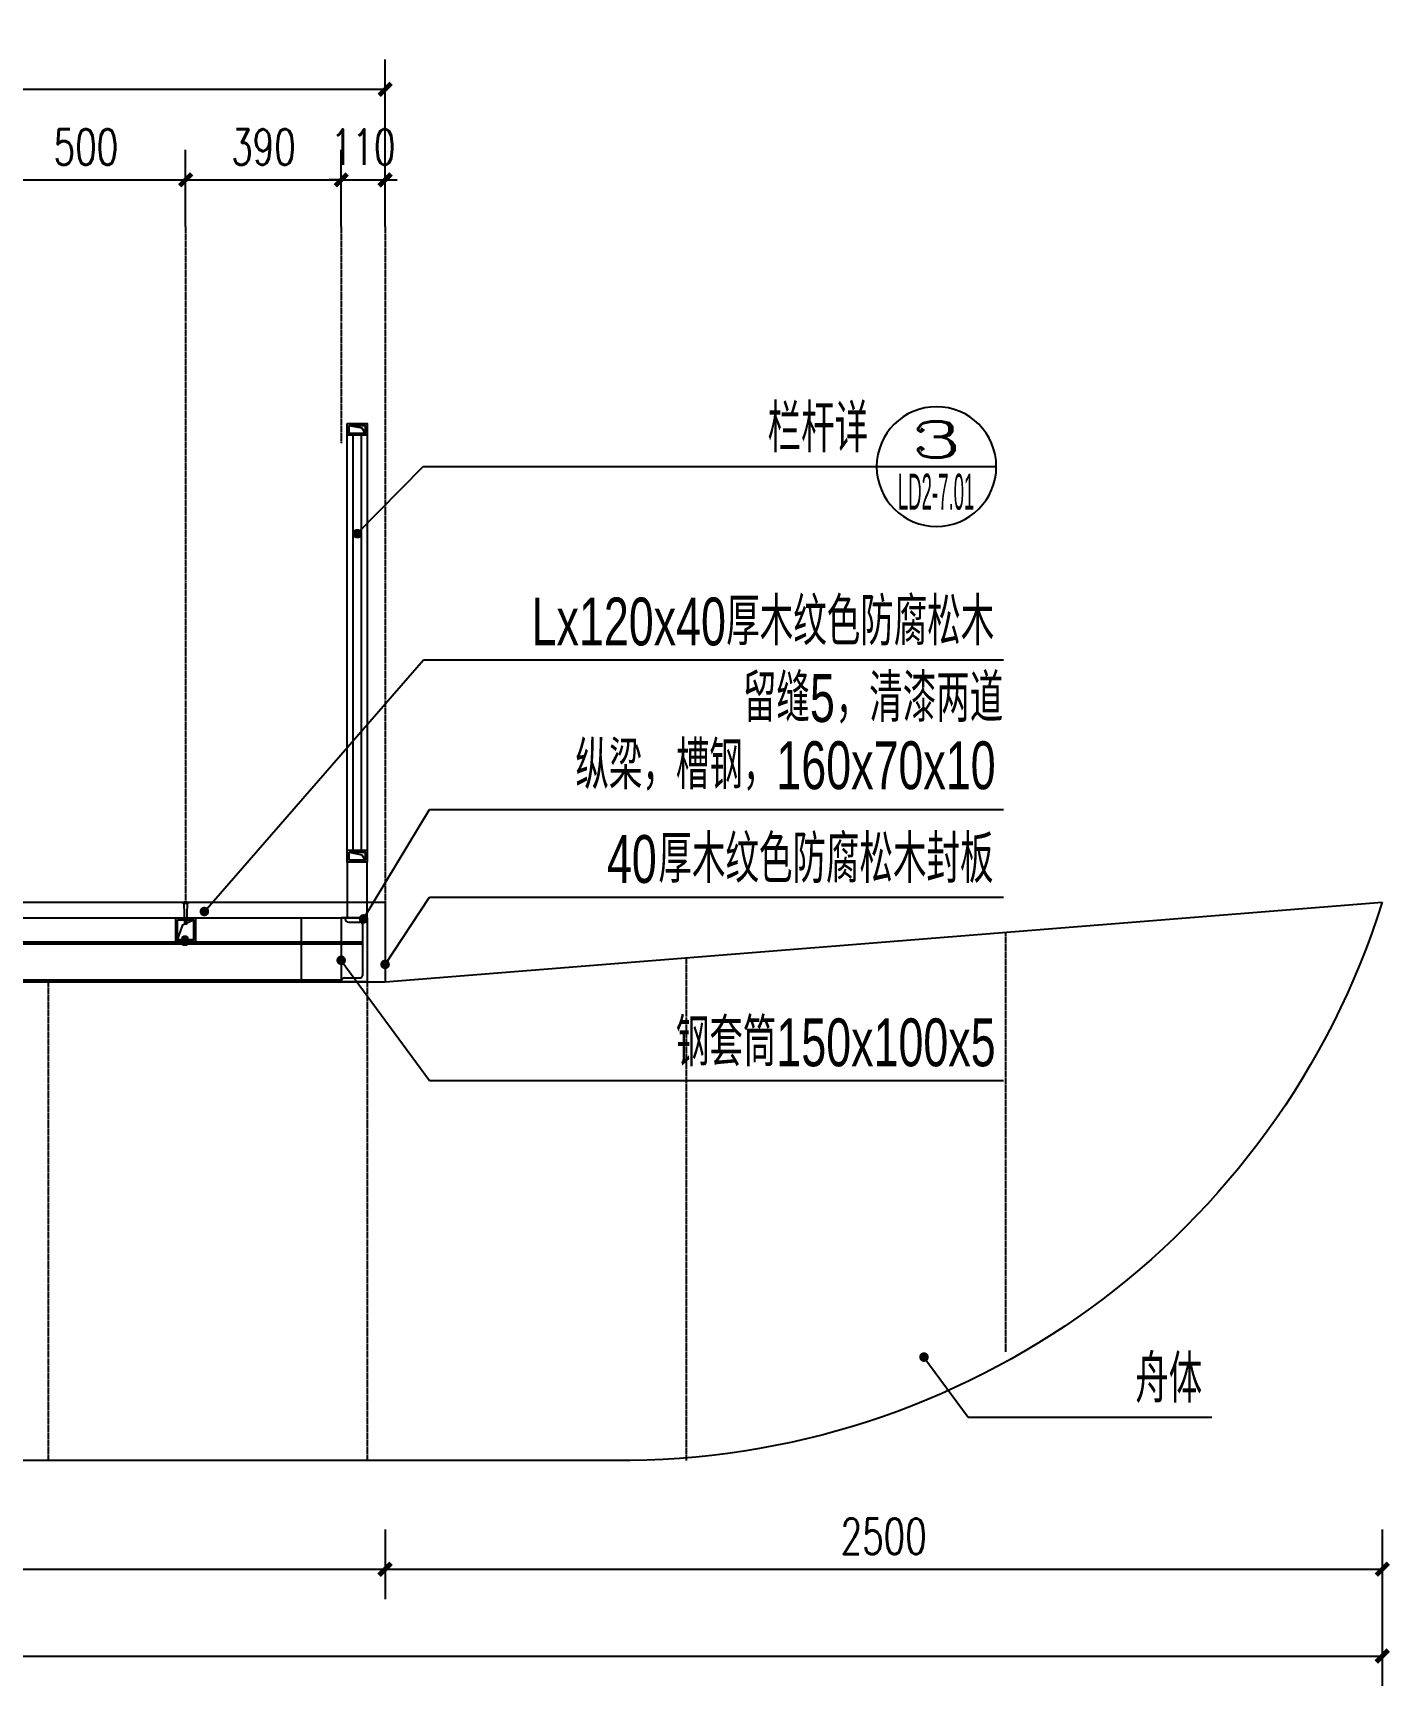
# Model space of a CAD drawing. Extents: x 1332 to 175445, y 256143 to 386027.
# Drawn here: x 84691 to 88092, y 278300 to 282444 of the extents above; entities that cross this region are included whole.
import ezdxf
from ezdxf.enums import TextEntityAlignment as Align

# ---------------------------------------------------------------- set-up
doc = ezdxf.new("R2010")
doc.units = 0
doc.header["$LTSCALE"] = 10
doc.header["$MEASUREMENT"] = 0
doc.linetypes.add('DASH', pattern=[0.35, 0.25, -0.1])
for name, color, linetype in [('0-立面细', 2, 'Continuous'), ('00-Palm-园建', 4, 'Continuous'), ('00-Palm-填充', 8, 'Continuous'), ('00-Palm-标注', 3, 'Continuous'), ('00-Palm-波打线', 11, 'Continuous'), ('00-园建', 4, 'Continuous'), ('DIM_LEAD', 3, 'Continuous'), ('PUB_DIM', 3, 'Continuous'), ('PUB_TEXT', 7, 'Continuous'), ('型钢', 6, 'Continuous')]:
    doc.layers.add(name, color=color, linetype=linetype)
doc.styles.add('_TCH_DIM_T3', font='SIMPLEX', dxfattribs={"width": 0.705882, "bigfont": 'GBCBIG'})
doc.styles.add('COMP', font='COMPLEX', dxfattribs={"bigfont": 'hztxt'})
doc.styles.add('PALMstyle', font='HAIWENRS', dxfattribs={"width": 0.7, "bigfont": 'HZTXT'})
doc.dimstyles.new('_TCH_ARCH&&30', dxfattribs={"dimtxt": 89.25, "dimasz": 30, "dimexe": 75, "dimexo": 90, "dimgap": 37.875, "dimtad": 1, "dimdec": 0, "dimrnd": 5, "dimzin": 0, "dimdsep": 46, "dimtxsty": '_TCH_DIM_T3', "dimblk": 'ARCHTICK', "dimcen": 0.09, "dimclrt": 7, "dimazin": 2, "dimtfac": 1, "dimtdec": 0, "dimtix": 1, "dimtmove": 2, "dimatfit": 3, "dimfxl": 0, "dimtolj": 1, "dimtzin": 0, "dimarcsym": 0})

# ---------------------------------------------------------------- blocks, each defined once
blk = doc.blocks.new('LG')
at = {"layer": '00-Palm-园建', "color": 8}
for points in [[(45, -55), (32, -17.1), (5, -5)], [(22.7, -52.1), (30.7, -52.1)], [(22.7, -52.8), (30.7, -52.8)], [(22.7, -61.4), (30.7, -61.4)], [(22.7, -62.1), (30.7, -62.1)]]:
    blk.add_lwpolyline(points, dxfattribs=at)
blk.add_lwpolyline([(45, -5), (5, -5), (5, -55), (45, -55)], close=True, dxfattribs=at)
at = {"layer": '00-Palm-波打线'}
for p, q in [((21, 40), (18.3, 40)), ((18.3, 40), (18.3, 36.3)), ((31.7, 40), (29, 40)), ((31.7, 40), (31.7, 36.3)), ((22.7, -47.4), (20, -47.4)), ((20, -47.4), (20, -51.2)), ((20, -66.7), (20, -63)), ((22.7, -66.7), (20, -66.7)), ((33.3, -47.4), (30.7, -47.4)), ((33.3, -66.7), (30.7, -66.7)), ((33.3, -47.4), (33.3, -51.2)), ((33.3, -66.7), (33.3, -63))]:
    blk.add_line(p, q, dxfattribs=at)
for points in [[(18.3, 36.3), (31.7, 36.3)], [(21, 40), (21, 38.9), (29, 38.9), (29, 40)], [(21, 40), (29, 40)], [(21, 36.3), (23, -15.6), (27, -15.6), (29, 36.3)], [(20, -51.2), (33.3, -51.2)], [(20, -63), (33.3, -63)], [(22.7, -47.4), (22.7, -46.4), (30.7, -46.4), (30.7, -47.4)], [(22.7, -47.4), (30.7, -47.4)], [(22.7, -63), (22.7, -51.2)], [(22.7, -66.7), (22.7, -67.8), (30.7, -67.8), (30.7, -66.7)], [(22.7, -66.7), (30.7, -66.7)], [(30.7, -51.2), (30.7, -63)]]:
    blk.add_lwpolyline(points, dxfattribs=at)
at = {"layer": '00-园建'}
blk.add_lwpolyline([(50, 0), (0, 0), (0, -60), (50, -60)], close=True, dxfattribs=at)
blk = doc.blocks.new('索引号')
at = {"color": 2}
blk.add_line((5, 0), (-5, 0), dxfattribs=at)
blk.add_circle((0, 0), 5, dxfattribs=at)
for tag, style, width, p, p2 in [('A', 'COMP', 1.695908, (-2.17, 0.77), (2.19, 0.77)), ('LD1.01', 'PALMstyle', 0.559608, (-3.16, -3.59), (3.23, -3.59))]:
    blk.add_attdef(tag, text='', height=3, dxfattribs=dict(style=style, width=width)).set_placement(p, p2, align=Align.FIT)
blk = doc.blocks.new('DGD')
at = {"layer": '00-Palm-填充', "linetype": 'ByBlock'}
for points in [[(108592.9, 7716.1), (108624.2, 7709.8), (108632.9, 7696.1)], [(108587.9, 6651.1), (108587.9, 7691.1)], [(108637.9, 7691.1), (108637.9, 6651.1)], [(108592.9, 6646.1), (108624.2, 6639.8), (108632.9, 6626.1)], [(108587.9, 6621.1), (108587.9, 6481.1)], [(108637.9, 6481.1), (108637.9, 6621.1)]]:
    blk.add_lwpolyline(points, dxfattribs=at)
at = {"layer": '00-园建'}
for points in [[(108587.9, 7721.1), (108637.9, 7721.1), (108637.9, 7691.1), (108587.9, 7691.1)], [(108592.9, 7716.1), (108632.9, 7716.1), (108632.9, 7696.1), (108592.9, 7696.1)], [(108587.9, 6651.1), (108637.9, 6651.1), (108637.9, 6621.1), (108587.9, 6621.1)], [(108592.9, 6646.1), (108632.9, 6646.1), (108632.9, 6626.1), (108592.9, 6626.1)]]:
    blk.add_lwpolyline(points, close=True, dxfattribs=at)
for points in [[(108602.9, 6651.1), (108602.9, 7691.1)], [(108622.9, 7691.1), (108622.9, 6651.1)]]:
    blk.add_lwpolyline(points, dxfattribs=at)
blk = doc.blocks.new('_ArchTick')
at = {"color": 0, "linetype": 'ByBlock', "const_width": 0.4}
blk.add_lwpolyline([(-0.5, -0.5), (0.5, 0.5)], dxfattribs=at)
blk = doc.blocks.new('*D97')
at = {"layer": 'Defpoints', "color": 0, "transparency": 16777216}
for p in [(80573.2, 278781.8), (85573.2, 278781.8), (85573.2, 278592.6)]:
    blk.add_point(p, dxfattribs=at)
at = {"layer": 'PUB_DIM', "color": 0, "lineweight": -2, "transparency": 16777216}
for p, q in [((80573.2, 278691.8), (80573.2, 278517.6)), ((85573.2, 278691.8), (85573.2, 278517.6)), ((80573.2, 278592.6), (85573.2, 278592.6))]:
    blk.add_line(p, q, dxfattribs=at)
at = {"layer": 'PUB_DIM', "color": 0, "lineweight": -2, "transparency": 16777216, "xscale": 30, "yscale": 30, "zscale": 30, "rotation": 180}
blk.add_blockref('_ArchTick', (80573.2, 278592.6), dxfattribs=at)
at = {"layer": 'PUB_DIM', "color": 0, "lineweight": -2, "transparency": 16777216, "xscale": 30, "yscale": 30, "zscale": 30}
blk.add_blockref('_ArchTick', (85573.2, 278592.6), dxfattribs=at)
at = {"layer": 'PUB_DIM', "color": 7, "transparency": 16777216, "insert": (83073.2, 278675.1), "char_height": 89.25, "attachment_point": 5, "style": '_TCH_DIM_T3'}
blk.add_mtext('\\A1;5000', dxfattribs=at)
blk = doc.blocks.new('*D98')
at = {"layer": 'Defpoints', "color": 0, "transparency": 16777216}
for p in [(85573.2, 278781.8), (88073.2, 278781.8), (88073.2, 278592.6)]:
    blk.add_point(p, dxfattribs=at)
at = {"layer": 'PUB_DIM', "color": 0, "lineweight": -2, "transparency": 16777216}
for p, q in [((85573.2, 278691.8), (85573.2, 278517.6)), ((88073.2, 278691.8), (88073.2, 278517.6)), ((85573.2, 278592.6), (88073.2, 278592.6))]:
    blk.add_line(p, q, dxfattribs=at)
at = {"layer": 'PUB_DIM', "color": 0, "lineweight": -2, "transparency": 16777216, "xscale": 30, "yscale": 30, "zscale": 30, "rotation": 180}
blk.add_blockref('_ArchTick', (85573.2, 278592.6), dxfattribs=at)
at = {"layer": 'PUB_DIM', "color": 0, "lineweight": -2, "transparency": 16777216, "xscale": 30, "yscale": 30, "zscale": 30}
blk.add_blockref('_ArchTick', (88073.2, 278592.6), dxfattribs=at)
at = {"layer": 'PUB_DIM', "color": 7, "transparency": 16777216, "insert": (86823.2, 278675.1), "char_height": 89.25, "attachment_point": 5, "style": '_TCH_DIM_T3'}
blk.add_mtext('\\A1;2500', dxfattribs=at)
blk = doc.blocks.new('*D151')
at = {"layer": 'Defpoints', "color": 0, "transparency": 16777216}
for p in [(78073.2, 278631.8), (88073.2, 278631.8), (88073.2, 278375)]:
    blk.add_point(p, dxfattribs=at)
at = {"layer": 'PUB_DIM', "color": 0, "lineweight": -2, "transparency": 16777216}
for p, q in [((78073.2, 278541.8), (78073.2, 278300)), ((88073.2, 278541.8), (88073.2, 278300)), ((78073.2, 278375), (88073.2, 278375))]:
    blk.add_line(p, q, dxfattribs=at)
at = {"layer": 'PUB_DIM', "color": 0, "lineweight": -2, "transparency": 16777216, "xscale": 30, "yscale": 30, "zscale": 30, "rotation": 180}
blk.add_blockref('_ArchTick', (78073.2, 278375), dxfattribs=at)
at = {"layer": 'PUB_DIM', "color": 0, "lineweight": -2, "transparency": 16777216, "xscale": 30, "yscale": 30, "zscale": 30}
blk.add_blockref('_ArchTick', (88073.2, 278375), dxfattribs=at)
at = {"layer": 'PUB_DIM', "color": 7, "transparency": 16777216, "insert": (83073.2, 278457.5), "char_height": 89.25, "attachment_point": 5, "style": '_TCH_DIM_T3'}
blk.add_mtext('\\A1;10000', dxfattribs=at)
blk = doc.blocks.new('*D227')
at = {"layer": 'Defpoints', "color": 0, "transparency": 16777216}
for p in [(85073.2, 282075.7), (84573.2, 281869.1), (85073.2, 281869.1)]:
    blk.add_point(p, dxfattribs=at)
at = {"layer": 'PUB_DIM', "color": 0, "lineweight": -2, "transparency": 16777216}
for p, q in [((84573.2, 281959.1), (84573.2, 282150.7)), ((85073.2, 281959.1), (85073.2, 282150.7)), ((84573.2, 282075.7), (85073.2, 282075.7))]:
    blk.add_line(p, q, dxfattribs=at)
at = {"layer": 'PUB_DIM', "color": 0, "lineweight": -2, "transparency": 16777216, "xscale": 30, "yscale": 30, "zscale": 30, "rotation": 180}
blk.add_blockref('_ArchTick', (84573.2, 282075.7), dxfattribs=at)
at = {"layer": 'PUB_DIM', "color": 0, "lineweight": -2, "transparency": 16777216, "xscale": 30, "yscale": 30, "zscale": 30}
blk.add_blockref('_ArchTick', (85073.2, 282075.7), dxfattribs=at)
at = {"layer": 'PUB_DIM', "color": 7, "transparency": 16777216, "insert": (84823.2, 282158.2), "char_height": 89.25, "attachment_point": 5, "style": '_TCH_DIM_T3'}
blk.add_mtext('\\A1;500', dxfattribs=at)
blk = doc.blocks.new('*D228')
at = {"layer": 'Defpoints', "color": 0, "transparency": 16777216}
for p in [(85463.2, 282075.7), (85073.2, 281869.1), (85463.2, 281869.1)]:
    blk.add_point(p, dxfattribs=at)
at = {"layer": 'PUB_DIM', "color": 0, "lineweight": -2, "transparency": 16777216}
for p, q in [((85073.2, 281959.1), (85073.2, 282150.7)), ((85463.2, 281959.1), (85463.2, 282150.7)), ((85073.2, 282075.7), (85463.2, 282075.7))]:
    blk.add_line(p, q, dxfattribs=at)
at = {"layer": 'PUB_DIM', "color": 0, "lineweight": -2, "transparency": 16777216, "xscale": 30, "yscale": 30, "zscale": 30, "rotation": 180}
blk.add_blockref('_ArchTick', (85073.2, 282075.7), dxfattribs=at)
at = {"layer": 'PUB_DIM', "color": 0, "lineweight": -2, "transparency": 16777216, "xscale": 30, "yscale": 30, "zscale": 30}
blk.add_blockref('_ArchTick', (85463.2, 282075.7), dxfattribs=at)
at = {"layer": 'PUB_DIM', "color": 7, "transparency": 16777216, "insert": (85268.2, 282158.2), "char_height": 89.25, "attachment_point": 5, "style": '_TCH_DIM_T3'}
blk.add_mtext('\\A1;390', dxfattribs=at)
blk = doc.blocks.new('*D229')
at = {"layer": 'Defpoints', "color": 0, "transparency": 16777216}
for p in [(85573.2, 282075.7), (85463.2, 281869.1), (85573.2, 281869.1)]:
    blk.add_point(p, dxfattribs=at)
at = {"layer": 'PUB_DIM', "color": 0, "lineweight": -2, "transparency": 16777216}
for p, q in [((85463.2, 281959.1), (85463.2, 282150.7)), ((85573.2, 281959.1), (85573.2, 282150.7)), ((85463.2, 282075.7), (85433.2, 282075.7)), ((85463.2, 282075.7), (85573.2, 282075.7)), ((85573.2, 282075.7), (85603.2, 282075.7))]:
    blk.add_line(p, q, dxfattribs=at)
at = {"layer": 'PUB_DIM', "color": 0, "lineweight": -2, "transparency": 16777216, "xscale": 30, "yscale": 30, "zscale": 30}
blk.add_blockref('_ArchTick', (85463.2, 282075.7), dxfattribs=at)
at = {"layer": 'PUB_DIM', "color": 0, "lineweight": -2, "transparency": 16777216, "xscale": 30, "yscale": 30, "zscale": 30, "rotation": 180}
blk.add_blockref('_ArchTick', (85573.2, 282075.7), dxfattribs=at)
at = {"layer": 'PUB_DIM', "color": 7, "transparency": 16777216, "insert": (85518.2, 282158.2), "char_height": 89.25, "attachment_point": 5, "style": '_TCH_DIM_T3'}
blk.add_mtext('\\A1;110', dxfattribs=at)
blk = doc.blocks.new('*D230')
at = {"layer": 'Defpoints', "color": 0, "transparency": 16777216}
for p in [(85573.2, 282302.8), (80573.2, 282030.6), (85573.2, 282030.6)]:
    blk.add_point(p, dxfattribs=at)
at = {"layer": 'PUB_DIM', "color": 0, "lineweight": -2, "transparency": 16777216}
for p, q in [((80573.2, 282120.6), (80573.2, 282377.8)), ((85573.2, 282120.6), (85573.2, 282377.8)), ((80573.2, 282302.8), (85573.2, 282302.8))]:
    blk.add_line(p, q, dxfattribs=at)
at = {"layer": 'PUB_DIM', "color": 0, "lineweight": -2, "transparency": 16777216, "xscale": 30, "yscale": 30, "zscale": 30, "rotation": 180}
blk.add_blockref('_ArchTick', (80573.2, 282302.8), dxfattribs=at)
at = {"layer": 'PUB_DIM', "color": 0, "lineweight": -2, "transparency": 16777216, "xscale": 30, "yscale": 30, "zscale": 30}
blk.add_blockref('_ArchTick', (85573.2, 282302.8), dxfattribs=at)
at = {"layer": 'PUB_DIM', "color": 7, "transparency": 16777216, "insert": (83073.2, 282385.3), "char_height": 89.25, "attachment_point": 5, "style": '_TCH_DIM_T3'}
blk.add_mtext('\\A1;5000', dxfattribs=at)

msp = doc.modelspace()

# ---------------------------------------------------------------- linework, layer by layer
at = {"layer": '0-立面细', "linetype": 'DASH'}
for points in [[(87128.2, 280189.7), (87128.2, 279137.1)], [(86328.2, 280125.7), (86328.2, 278865.3)], [(84728.2, 280065.3), (84728.2, 278865.3)], [(85528.2, 280065.3), (85528.2, 278865.3)]]:
    msp.add_lwpolyline(points, dxfattribs=at)
at = {"layer": '00-Palm-波打线', "color": 8}
for p, q in [((80630.2, 280160.3), (85516.2, 280160.3)), ((80682.6, 280070.3), (85463.7, 280070.3))]:
    msp.add_line(p, q, dxfattribs=at)
at = {"layer": '00-园建'}
for p, q in [((80573.2, 280265.3), (85573.2, 280265.3)), ((85573.2, 280265.3), (85573.2, 280065.3)), ((80618.2, 280225.3), (85528.2, 280225.3)), ((85528.2, 280225.3), (85528.2, 280065.3)), ((80630.2, 280165.3), (85516.2, 280165.3)), ((80573.2, 280065.3), (85573.2, 280065.3))]:
    msp.add_line(p, q, dxfattribs=at)
msp.add_lwpolyline([(88073.2, 280265.3, -0.330423), (86147.6, 278865.3), (83073.2, 278865.3)], format="xyb", dxfattribs=at)
for points in [[(85528.2, 280225.3), (85528.2, 280265.3)], [(85573.2, 280065.3), (88073.2, 280265.3)]]:
    msp.add_lwpolyline(points, dxfattribs=at)
at = {"layer": 'DIM_LEAD'}
for p, q in [((85503.6, 281188.8), (85668.9, 281356.9)), ((85668.9, 281356.9), (86805.6, 281356.9)), ((85120.1, 280241.5), (85669.3, 280872.6)), ((85669.3, 280872.6), (87123.2, 280872.6)), ((85519.3, 280223), (85684.5, 280497)), ((85684.5, 280497), (87123.2, 280497)), ((85573.2, 280109), (85684.5, 280277.1)), ((85684.5, 280277.1), (87123.2, 280277.1)), ((85463.2, 280119.1), (85684.5, 279817.5)), ((85684.5, 279817.5), (87123.2, 279817.5)), ((86924.2, 279124.4), (87034.9, 278973.6)), ((87034.9, 278973.6), (87645.9, 278973.6))]:
    msp.add_line(p, q, dxfattribs=at)
at = {"layer": 'DIM_LEAD', "const_width": 12}
for points in [[(85499.4, 281184.5, 1), (85507.8, 281193.1, 1)], [(85116.2, 280237, 1), (85124.1, 280246, 1)], [(85516.2, 280217.9, 1), (85522.4, 280228.1, 1)], [(85459.6, 280124, 1), (85466.7, 280114.3, 1)], [(85569.9, 280104, 1), (85576.5, 280114, 1)], [(86920.7, 279129.2, 1), (86927.8, 279119.5, 1)]]:
    msp.add_lwpolyline(points, format="xyb", close=True, dxfattribs=at)
at = {"layer": 'PUB_DIM', "color": 250, "linetype": 'DASH'}
for points in [[(85073.2, 281959.1), (85073.2, 280260.8)], [(85463.2, 281959.1), (85463.2, 281416)], [(85573.2, 281959.1), (85573.2, 280265.3)]]:
    msp.add_lwpolyline(points, dxfattribs=at)
at = {"layer": '型钢'}
for p, q in [((85528.2, 280225.3), (85463.2, 280225.3)), ((85473.2, 280225.3), (85473.2, 280223.2)), ((85481.2, 280215.2), (85511.2, 280215.2)), ((85516.2, 280210.2), (85516.2, 280080.4)), ((85528.2, 280225.3), (85528.2, 280065.3)), ((85463.2, 280065.3), (85463.2, 280067.4)), ((85528.2, 280065.3), (85463.2, 280065.3)), ((85471.2, 280075.4), (85511.2, 280075.4))]:
    msp.add_line(p, q, dxfattribs=at)
for points in [[(85363.2, 280225.3), (85363.2, 280065.3)], [(85463.2, 280225.3), (85463.2, 280065.3)]]:
    msp.add_lwpolyline(points, dxfattribs=at)
for centre, radius, start, end in [((85481.2, 280223.2), 8, 180, 270), ((85511.2, 280210.2), 5, 0, 90), ((85471.2, 280067.4), 8, 90, 180), ((85511.2, 280080.4), 5, 270, 0)]:
    msp.add_arc(centre, radius, start, end, dxfattribs=at)

# ---------------------------------------------------------------- block references
at = {"layer": '00-Palm-标注', "color": 7}
ref = msp.add_blockref('索引号', (86955.6, 281356.9), dxfattribs=dict(at, xscale=-30, yscale=30, zscale=30))
ref.add_attrib('A', '3', dxfattribs={"layer": '0', "color": 7, "height": 90, "style": 'COMP', "width": 2.180453}).set_placement((86889.9, 281379.9), (87020.7, 281379.9), align=Align.FIT)
ref.add_attrib('LD1.01', 'LD2-7.01', dxfattribs={"layer": '0', "color": 7, "height": 90, "style": 'PALMstyle', "width": 0.321922}).set_placement((86858.7, 281249.1), (87050.5, 281249.1), align=Align.FIT)
at = {"layer": '00-园建'}
msp.add_blockref('DGD', (-23109.7, 273744.2), dxfattribs=at)
at = {"layer": '00-园建', "xscale": -1}
msp.add_blockref('LG', (85098.2, 280225.3), dxfattribs=at)

# ---------------------------------------------------------------- texts
at = {"layer": 'PUB_TEXT', "style": 'PALMstyle', "width": 0.7}
for s, p in [('栏杆详', (86532.2, 281392.9)), ('厚木纹色防腐松木', (86428.5, 280908.6)), ('Lx120x40', (85940.6, 280908.6)), ('留缝', (86470.3, 280716.6)), ('5', (86638.3, 280716.6)), ('，清漆两道', (86703, 280716.6)), ('纵梁，槽钢，', (86050.2, 280548.2)), ('160x70x10', (86554.2, 280548.2)), ('40', (86129.3, 280313.1)), ('厚木纹色防腐松木封板', (86258.5, 280313.1)), ('钢套筒', (86302.2, 279853.5)), ('150x100x5', (86554.2, 279853.5)), ('舟体', (87453.8, 279009.6))]:
    msp.add_text(s, height=120, dxfattribs=at).set_placement(p)

# ---------------------------------------------------------------- dimensions: what is measured, and where the dimension line sits
at = {"layer": 'PUB_DIM'}
for p1, p2, distance, picture, middle in [((80573.2, 282030.6), (85573.2, 282030.6), 272.2, '*D230', (83073.2, 282385.3)), ((84573.2, 281869.1), (85073.2, 281869.1), 206.6, '*D227', (84823.2, 282158.2)), ((85073.2, 281869.1), (85463.2, 281869.1), 206.6, '*D228', (85268.2, 282158.2)), ((85463.2, 281869.1), (85573.2, 281869.1), 206.6, '*D229', (85518.2, 282158.2)), ((80573.2, 278781.8), (85573.2, 278781.8), -189.2, '*D97', (83073.2, 278675.1)), ((85573.2, 278781.8), (88073.2, 278781.8), -189.2, '*D98', (86823.2, 278675.1)), ((78073.2, 278631.8), (88073.2, 278631.8), -256.8, '*D151', (83073.2, 278457.5))]:
    dim = msp.add_aligned_dim(p1=p1, p2=p2, distance=distance, dimstyle='_TCH_ARCH&&30', dxfattribs=at)
    dim.commit()
    dim.dimension.update_dxf_attribs({"geometry": picture, "text_midpoint": middle})

doc.saveas('drawing.dxf')
